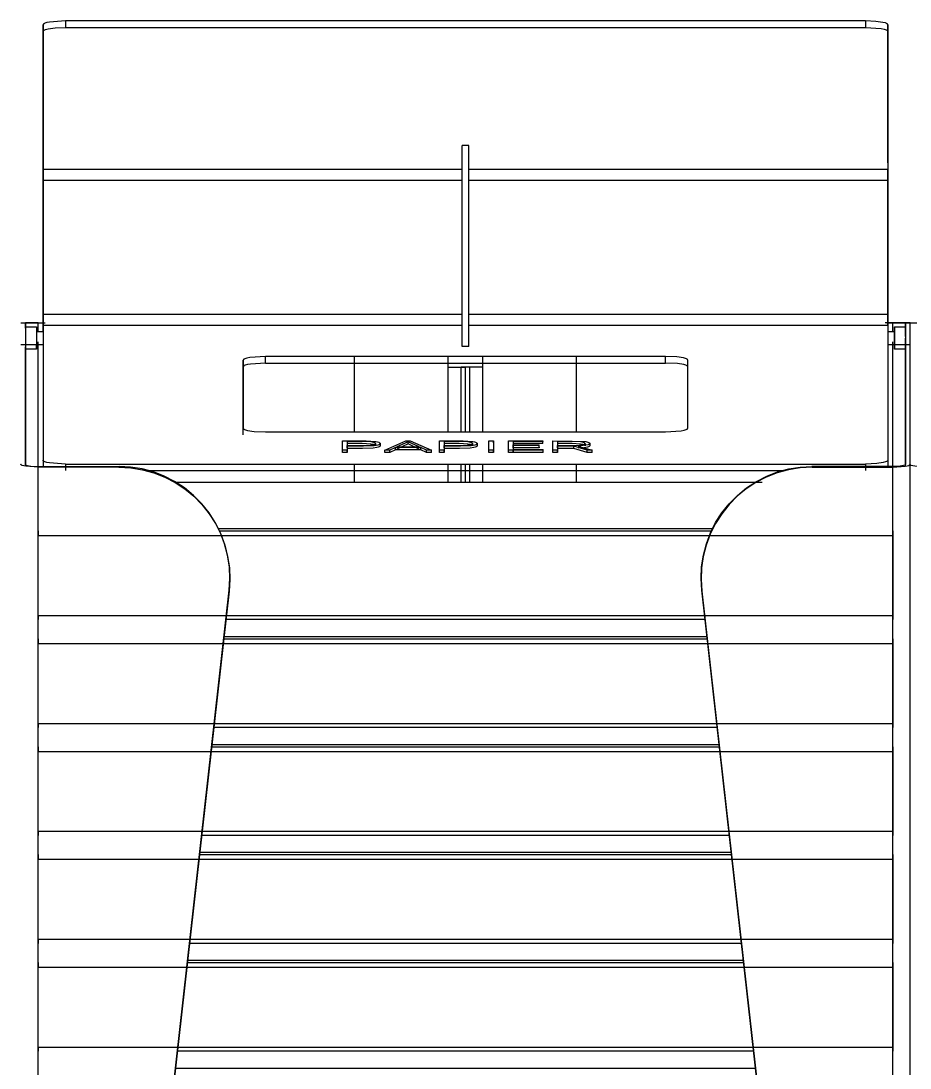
# Model space of a CAD drawing. Header units: millimetres. Extents: x 10366 to 23682, y 24552 to 29690.
# Drawn here: x 21675.1 to 22075.1, y 27730.6 to 28201.5 of the extents above; entities that cross this region are included whole.
import ezdxf

# ---------------------------------------------------------------- set-up
doc = ezdxf.new("R2010")
doc.units = ezdxf.units.MM
doc.header["$LTSCALE"] = 3
doc.layers.add('DomyÅ›lny', color=7, linetype='Continuous')

msp = doc.modelspace()

# ---------------------------------------------------------------- linework, layer by layer
at = {"layer": 'DomyÅ›lny'}
for p, q in [((21685.1, 28137.79), (21685.1, 28199.84)), ((21685.1, 28199.84), (21685.1, 28196.88)), ((22055.1, 28201.53), (21695.1, 28201.53)), ((21695.1, 28201.53), (21695.1, 28198.57)), ((21695.1, 28198.57), (22055.1, 28198.57)), ((22055.1, 28201.53), (22055.1, 28198.57)), ((22065.1, 28137.79), (22065.1, 28199.84)), ((22065.1, 28199.84), (22065.1, 28196.88)), ((21685.1, 28196.88), (21685.1, 28134.83)), ((22065.1, 28196.88), (22065.1, 28134.83)), ((21876.6, 28145.5), (21873.6, 28145.5)), ((21873.6, 28055.09), (21873.6, 28145.5)), ((21873.6, 28136.03), (21873.6, 28145.5)), ((21876.6, 28055.09), (21876.6, 28145.5)), ((21876.6, 28136.03), (21876.6, 28145.5)), ((21685.1, 28134.83), (21873.6, 28134.83)), ((21876.6, 28134.83), (22065.1, 28134.83)), ((21685.1, 28069.71), (21685.1, 28129.88)), ((21685.1, 28129.88), (21685.1, 28069.71)), ((21685.1, 28129.88), (21873.6, 28129.88)), ((21876.6, 28129.88), (22065.1, 28129.88)), ((22065.1, 28069.71), (22065.1, 28129.88)), ((22065.1, 28129.88), (22065.1, 28069.71)), ((21675.1, 28065.82), (21677.1, 28065.82)), ((21677.1, 28065.82), (21677.1, 28002.17)), ((21677.1, 28063.33), (21677.1, 28065.82)), ((21682.86, 28061.82), (21682.86, 28065.82)), ((21682.86, 28065.82), (21685.94, 28065.82)), ((21685.1, 28069.71), (21873.6, 28069.71)), ((21876.6, 28069.71), (22065.1, 28069.71)), ((22067.34, 28065.82), (22063.82, 28065.82)), ((22064.58, 28065.82), (22067.34, 28065.82)), ((22067.34, 28061.91), (22067.34, 28065.82)), ((22073.1, 28065.82), (22075.09, 28065.82)), ((22073.1, 28065.82), (22073.1, 28002.17)), ((22073.1, 28063.33), (22073.1, 28065.82)), ((22075.09, 28002.17), (22075.09, 28065.82)), ((22075.09, 28065.82), (22077.1, 28065.82)), ((22075.09, 28002.17), (22075.09, 28065.82)), ((21677.1, 28063.91), (21682.1, 28063.91)), ((21682.1, 28061.91), (21685.1, 28061.91)), ((21685.1, 28064.76), (21685.1, 28003.95)), ((21685.1, 28064.76), (21873.6, 28064.76)), ((21876.6, 28064.76), (22065.1, 28064.76)), ((22065.1, 28064.76), (22065.1, 28003.95)), ((22065.1, 28061.91), (22068.1, 28061.91)), ((22068.1, 28063.91), (22073.1, 28063.91)), ((21682.86, 28000.85), (21682.86, 28057.28)), ((22067.34, 28000.85), (22067.34, 28057.28)), ((21685.1, 28055.91), (21675.1, 28055.91)), ((21682.1, 28055.91), (21677.1, 28055.91)), ((21677.1, 28001.29), (21677.1, 28055)), ((21682.1, 28053.91), (21677.1, 28053.91)), ((21876.6, 28055.09), (21873.6, 28055.09)), ((22075.1, 28055.91), (22065.1, 28055.91)), ((22073.1, 28055.91), (22068.1, 28055.91)), ((22073.1, 28053.91), (22068.1, 28053.91)), ((22073.1, 28001.29), (22073.1, 28055)), ((21775.1, 28048.96), (21775.1, 28018.4)), ((21775.1, 28046), (21775.1, 28048.96)), ((21965.1, 28050.66), (21785.1, 28050.66)), ((21785.1, 28047.7), (21785.1, 28050.66)), ((21785.1, 28047.7), (21965.1, 28047.7)), ((21825.1, 28016.7), (21825.1, 28050.66)), ((21867.34, 28045.82), (21867.34, 28050.66)), ((21867.34, 28045.82), (21867.34, 28050.66)), ((21882.86, 28045.82), (21882.86, 28050.66)), ((21882.86, 28045.82), (21882.86, 28050.66)), ((21925.1, 28016.7), (21925.1, 28050.66)), ((21965.1, 28047.7), (21965.1, 28050.66)), ((21975.1, 28018.4), (21975.1, 28048.96)), ((21975.1, 28046), (21975.1, 28048.96)), ((21775.1, 28015.44), (21775.1, 28046)), ((21867.34, 28016.7), (21867.34, 28045.82)), ((21873.1, 28016.7), (21873.1, 28045.82)), ((21875.1, 28045.82), (21873.1, 28045.82)), ((21875.1, 28016.7), (21875.1, 28045.82)), ((21877.1, 28045.82), (21875.1, 28045.82)), ((21875.1, 28016.7), (21875.1, 28045.82)), ((21877.1, 28016.7), (21877.1, 28045.82)), ((21882.86, 28016.7), (21882.86, 28045.82)), ((21785.1, 28016.7), (21965.1, 28016.7)), ((21819.79, 28008.51), (21819.79, 28012.74)), ((21819.79, 28011.75), (21819.79, 28012.74)), ((21819.79, 28007.52), (21819.79, 28011.75)), ((21821.9, 28012.43), (21821.9, 28010.53)), ((21821.9, 28009.55), (21821.9, 28010.53)), ((21821.9, 28010.23), (21821.9, 28008.51)), ((21821.9, 28009.25), (21821.9, 28007.52)), ((21834.61, 28011.47), (21834.61, 28010.48)), ((21836.72, 28011.47), (21836.72, 28010.49)), ((21838.8, 28008.51), (21848.26, 28012.74)), ((21843.59, 28009.69), (21841.01, 28008.51)), ((21854.94, 28009.69), (21843.59, 28009.69)), ((21843.59, 28008.71), (21843.59, 28009.69)), ((21849.25, 28012.3), (21844.24, 28010)), ((21849.25, 28011.32), (21844.24, 28009.01)), ((21844.24, 28010), (21854.27, 28010)), ((21848.26, 28012.74), (21850.27, 28012.74)), ((21854.27, 28010), (21849.25, 28012.3)), ((21849.25, 28011.32), (21849.25, 28012.3)), ((21854.27, 28009.01), (21849.25, 28011.32)), ((21850.27, 28012.74), (21859.73, 28008.51)), ((21854.94, 28008.71), (21854.94, 28009.69)), ((21857.53, 28008.51), (21854.94, 28009.69)), ((21863.4, 28008.51), (21863.4, 28012.74)), ((21863.4, 28011.75), (21863.4, 28012.74)), ((21863.4, 28007.52), (21863.4, 28011.75)), ((21865.52, 28012.43), (21865.52, 28010.53)), ((21865.52, 28009.55), (21865.52, 28010.53)), ((21865.52, 28010.23), (21865.52, 28008.51)), ((21865.52, 28009.25), (21865.52, 28007.52)), ((21878.22, 28011.47), (21878.22, 28010.48)), ((21880.33, 28011.47), (21880.33, 28010.49)), ((21885.52, 28011.75), (21885.52, 28012.74)), ((21885.52, 28012.74), (21887.63, 28012.74)), ((21885.52, 28008.51), (21885.52, 28012.74)), ((21885.52, 28007.52), (21885.52, 28011.75)), ((21887.63, 28011.75), (21887.63, 28012.74)), ((21887.63, 28012.74), (21887.63, 28008.51)), ((21887.63, 28011.75), (21887.63, 28007.52)), ((21894.41, 28008.51), (21894.41, 28012.74)), ((21894.41, 28012.74), (21909.88, 28012.74)), ((21894.41, 28011.75), (21894.41, 28012.74)), ((21894.41, 28007.52), (21894.41, 28011.75)), ((21909.88, 28012.43), (21896.52, 28012.43)), ((21896.52, 28012.43), (21896.52, 28010.84)), ((21909.88, 28011.45), (21896.52, 28011.45)), ((21896.52, 28010.84), (21908.22, 28010.84)), ((21896.52, 28009.85), (21896.52, 28010.84)), ((21896.52, 28009.55), (21896.52, 28010.54)), ((21896.52, 28010.54), (21896.52, 28008.81)), ((21908.22, 28010.54), (21896.52, 28010.54)), ((21896.52, 28009.55), (21896.52, 28007.82)), ((21908.22, 28009.55), (21896.52, 28009.55)), ((21908.22, 28009.85), (21908.22, 28010.84)), ((21908.22, 28009.55), (21908.22, 28010.54)), ((21908.22, 28009.85), (21908.22, 28009.55)), ((21909.88, 28012.74), (21909.88, 28012.43)), ((21909.88, 28011.75), (21909.88, 28012.74)), ((21909.88, 28011.45), (21909.88, 28012.43)), ((21914.36, 28008.51), (21914.36, 28012.74)), ((21914.36, 28011.75), (21914.36, 28012.74)), ((21914.36, 28007.52), (21914.36, 28011.75)), ((21916.49, 28012.43), (21916.49, 28010.57)), ((21916.49, 28009.59), (21916.49, 28010.57)), ((21916.49, 28010.27), (21916.49, 28008.51)), ((21923.76, 28010.27), (21916.49, 28010.27)), ((21916.49, 28009.28), (21916.49, 28007.52)), ((21923.76, 28009.28), (21916.49, 28009.28)), ((21929.8, 28008.51), (21923.76, 28010.27)), ((21923.76, 28009.28), (21923.76, 28010.27)), ((21929.8, 28007.52), (21923.76, 28009.28)), ((21925.8, 28010.34), (21932.05, 28008.54)), ((21928.86, 28011.49), (21928.86, 28010.51)), ((21930.99, 28011.49), (21930.99, 28010.51)), ((21819.79, 28007.52), (21819.79, 28008.51)), ((21821.9, 28008.51), (21819.79, 28008.51)), ((21821.9, 28007.52), (21819.79, 28007.52)), ((21821.9, 28007.52), (21821.9, 28008.51)), ((21841.01, 28008.51), (21838.8, 28008.51)), ((21838.8, 28007.52), (21838.8, 28008.51)), ((21841.01, 28007.52), (21838.8, 28007.52)), ((21843.59, 28008.71), (21841.01, 28007.52)), ((21841.01, 28007.52), (21841.01, 28008.51)), ((21854.94, 28008.71), (21843.59, 28008.71)), ((21857.53, 28007.52), (21854.94, 28008.71)), ((21857.53, 28007.52), (21857.53, 28008.51)), ((21859.73, 28008.51), (21857.53, 28008.51)), ((21859.73, 28007.52), (21857.53, 28007.52)), ((21859.73, 28007.52), (21859.73, 28008.51)), ((21865.52, 28008.51), (21863.4, 28008.51)), ((21863.4, 28007.52), (21863.4, 28008.51)), ((21865.52, 28007.52), (21863.4, 28007.52)), ((21865.52, 28007.52), (21865.52, 28008.51)), ((21887.63, 28008.51), (21885.52, 28008.51)), ((21885.52, 28007.52), (21885.52, 28008.51)), ((21887.63, 28007.52), (21885.52, 28007.52)), ((21887.63, 28007.52), (21887.63, 28008.51)), ((21909.97, 28008.51), (21894.41, 28008.51)), ((21894.41, 28007.52), (21894.41, 28008.51)), ((21909.97, 28007.52), (21894.41, 28007.52)), ((21896.52, 28007.82), (21896.52, 28008.81)), ((21896.52, 28008.81), (21909.97, 28008.81)), ((21909.97, 28007.82), (21909.97, 28008.81)), ((21909.97, 28007.52), (21909.97, 28008.51)), ((21916.49, 28008.51), (21914.36, 28008.51)), ((21914.36, 28007.52), (21914.36, 28008.51)), ((21916.49, 28007.52), (21914.36, 28007.52)), ((21916.49, 28007.52), (21916.49, 28008.51)), ((21932.05, 28008.51), (21929.8, 28008.51)), ((21929.8, 28007.52), (21929.8, 28008.51)), ((21932.05, 28007.52), (21929.8, 28007.52)), ((21932.05, 28007.56), (21932.05, 28008.54)), ((21932.05, 28007.52), (21932.05, 28008.51)), ((21682.86, 28001.19), (21719.22, 28001.19)), ((21719.18, 28000.85), (21682.86, 28000.85)), ((21682.86, 27292.06), (21682.86, 28000.85)), ((21685.1, 28003.95), (21685.1, 28001)), ((21695.1, 28002.26), (21695.1, 27999.3)), ((21695.1, 28002.26), (22055.1, 28002.26)), ((21825.1, 27994.06), (21825.1, 28002.26)), ((21867.34, 27994.06), (21867.34, 28002.26)), ((21873.1, 27994.06), (21873.1, 28002.26)), ((21875.1, 27994.06), (21875.1, 28002.26)), ((21875.1, 27994.06), (21875.1, 28002.26)), ((21877.1, 27994.06), (21877.1, 28002.26)), ((21882.86, 27994.06), (21882.86, 28002.26)), ((21925.1, 27994.06), (21925.1, 28002.26)), ((22067.34, 28001.19), (22030.97, 28001.19)), ((22031.01, 28000.85), (22067.34, 28000.85)), ((22055.1, 28002.26), (22055.1, 27999.3)), ((22065.1, 28003.95), (22065.1, 28001)), ((22067.34, 27292.06), (22067.34, 28000.85)), ((22075.09, 27292.06), (22075.09, 28002.17)), ((22075.09, 27292.06), (22075.09, 28002.17)), ((21731.5, 27999.3), (22018.69, 27999.3)), ((21744.29, 27994.06), (22008.54, 27994.06)), ((21744.29, 27994.06), (22008.54, 27994.06)), ((21763.79, 27973.24), (21986.4, 27973.24)), ((21763.79, 27973.23), (21986.4, 27973.23)), ((21764.3, 27972.2), (21985.89, 27972.2)), ((21682.85, 27934.15), (21682.85, 27970.07)), ((21682.85, 27970.07), (22067.34, 27970.07)), ((22067.34, 27970.07), (22067.34, 27934.15)), ((21696.1, 27300.94), (21768.81, 27945.47)), ((21768.77, 27945.13), (21696.1, 27300.94)), ((21768.77, 27945.13), (21768.81, 27945.47)), ((22054.09, 27300.94), (21981.38, 27945.47)), ((21981.42, 27945.13), (21981.38, 27945.47)), ((21981.42, 27945.13), (22054.09, 27300.94)), ((21682.85, 27934.15), (22067.34, 27934.15)), ((21982.87, 27932.28), (21767.32, 27932.28)), ((21766.47, 27924.72), (21983.72, 27924.72)), ((21766.47, 27924.71), (21983.72, 27924.71)), ((21682.85, 27885.63), (21682.85, 27921.55)), ((21682.85, 27921.55), (22067.34, 27921.55)), ((21766.35, 27923.68), (21983.84, 27923.68)), ((22067.34, 27921.55), (22067.34, 27885.63)), ((21682.85, 27885.63), (22067.34, 27885.63)), ((21988.34, 27883.76), (21761.85, 27883.76)), ((21682.85, 27837.11), (21682.85, 27873.03)), ((21682.85, 27873.03), (22067.34, 27873.03)), ((21760.88, 27875.16), (21989.31, 27875.16)), ((21760.99, 27876.2), (21989.2, 27876.2)), ((21760.99, 27876.19), (21989.2, 27876.19)), ((22067.34, 27873.03), (22067.34, 27837.11)), ((21682.85, 27837.11), (22067.34, 27837.11)), ((21993.82, 27835.24), (21756.37, 27835.24)), ((21755.4, 27826.64), (21994.79, 27826.64)), ((21755.52, 27827.68), (21994.67, 27827.68)), ((21755.52, 27827.67), (21994.67, 27827.67)), ((21682.85, 27788.59), (21682.85, 27824.51)), ((21682.85, 27824.51), (22067.34, 27824.51)), ((22067.34, 27824.51), (22067.34, 27788.59)), ((21682.85, 27788.59), (22067.34, 27788.59)), ((21999.29, 27786.72), (21750.9, 27786.72)), ((21749.93, 27778.12), (22000.26, 27778.12)), ((21750.05, 27779.16), (22000.14, 27779.16)), ((21750.05, 27779.15), (22000.14, 27779.15)), ((21682.85, 27775.99), (22067.34, 27775.99)), ((21682.85, 27740.07), (21682.85, 27775.99)), ((22067.34, 27775.99), (22067.34, 27740.07)), ((21682.85, 27740.07), (22067.34, 27740.07)), ((22004.76, 27738.2), (21745.43, 27738.2)), ((21744.57, 27730.64), (22005.62, 27730.64))]:
    msp.add_line(p, q, dxfattribs=at)
for points in [[(21695.1, 28201.53, 0), (21688.02, 28201.03, 0), (21686.73, 28200.76, 0), (21685.8, 28200.46, 0), (21685.48, 28200.3, 0), (21685.36, 28200.22, 0), (21685.26, 28200.14, 0), (21685.19, 28200.07, 0), (21685.16, 28200.03, 0), (21685.14, 28199.99, 0), (21685.12, 28199.95, 0), (21685.1, 28199.91, 0), (21685.1, 28199.87, 0), (21685.1, 28199.84, 0)], [(21685.1, 28196.88, 0), (21685.1, 28196.92, 0), (21685.1, 28196.95, 0), (21685.12, 28196.99, 0), (21685.14, 28197.03, 0), (21685.16, 28197.07, 0), (21685.19, 28197.11, 0), (21685.26, 28197.19, 0), (21685.36, 28197.27, 0), (21685.48, 28197.35, 0), (21685.8, 28197.5, 0), (21686.21, 28197.66, 0), (21687.33, 28197.95, 0), (21690.5, 28198.38, 0), (21695.1, 28198.57, 0)], [(22065.1, 28199.84, 0), (22065.09, 28199.87, 0), (22065.09, 28199.91, 0), (22065.07, 28199.95, 0), (22065.05, 28199.99, 0), (22065.03, 28200.03, 0), (22065, 28200.07, 0), (22064.93, 28200.14, 0), (22064.83, 28200.22, 0), (22064.71, 28200.3, 0), (22064.39, 28200.46, 0), (22063.98, 28200.61, 0), (22062.86, 28200.9, 0), (22059.69, 28201.34, 0), (22055.1, 28201.53, 0)], [(22055.1, 28198.57, 0), (22062.17, 28198.08, 0), (22063.46, 28197.81, 0), (22064.39, 28197.5, 0), (22064.71, 28197.35, 0), (22064.83, 28197.27, 0), (22064.93, 28197.19, 0), (22065, 28197.11, 0), (22065.03, 28197.07, 0), (22065.05, 28197.03, 0), (22065.07, 28196.99, 0), (22065.09, 28196.95, 0), (22065.09, 28196.92, 0), (22065.1, 28196.88, 0)], [(21685.1, 28129.88, 0), (21685.1, 28137.79, 0)], [(22065.1, 28137.79, 0), (22065.1, 28137.45, 0), (22065.1, 28136.08, 0), (22065.1, 28129.88, 0)], [(21685.1, 28134.83, 0), (21685.1, 28134.62, 0), (21685.1, 28133.76, 0), (21685.1, 28129.88, 0)], [(22065.1, 28129.88, 0), (22065.1, 28134.83, 0)], [(21675.1, 28065.82, 0), (21675.1, 28065.82, 0), (21675.1, 28065.82, 0), (21675.1, 28065.82, 0), (21675.1, 28065.82, 0), (21675.1, 28065.82, 0), (21675.1, 28065.82, 0), (21675.1, 28065.82, 0), (21675.1, 28065.82, 0), (21675.1, 28065.82, 0), (21675.1, 28065.82, 0), (21675.11, 28065.82, 0), (21675.16, 28065.82, 0), (21675.67, 28065.82, 0), (21678.06, 28065.82, 0), (21682.86, 28065.82, 0)], [(21682.86, 28065.82, 0), (21677.1, 28065.82, 0)], [(21685.1, 28061.81, 0), (21685.1, 28062.14, 0), (21685.1, 28063.52, 0), (21685.1, 28069.71, 0)], [(21685.1, 28069.71, 0), (21685.1, 28064.76, 0)], [(22065.1, 28069.71, 0), (22065.1, 28061.81, 0)], [(22065.1, 28064.76, 0), (22065.1, 28064.97, 0), (22065.1, 28065.83, 0), (22065.1, 28069.71, 0)], [(22075.09, 28065.82, 0), (22075.09, 28065.82, 0), (22075.09, 28065.82, 0), (22075.09, 28065.82, 0), (22075.09, 28065.82, 0), (22075.09, 28065.82, 0), (22075.09, 28065.82, 0), (22075.09, 28065.82, 0), (22075.09, 28065.82, 0), (22075.09, 28065.82, 0), (22075.09, 28065.82, 0), (22075.08, 28065.82, 0), (22075.03, 28065.82, 0), (22074.52, 28065.82, 0), (22072.13, 28065.82, 0), (22067.34, 28065.82, 0)], [(22067.34, 28065.82, 0), (22073.1, 28065.82, 0)], [(22075.09, 28065.82, 0), (22075.09, 28065.82, 0), (22075.09, 28065.82, 0), (22075.09, 28065.82, 0), (22075.09, 28065.82, 0), (22075.09, 28065.82, 0), (22075.09, 28065.82, 0), (22075.09, 28065.82, 0), (22075.09, 28065.82, 0), (22075.1, 28065.82, 0), (22075.1, 28065.82, 0), (22075.11, 28065.82, 0), (22075.16, 28065.82, 0), (22075.67, 28065.82, 0), (22078.06, 28065.82, 0), (22082.86, 28065.82, 0)], [(21677.1, 28063.91, 0), (21677.1, 28063.91, 0), (21677.1, 28063.91, 0), (21677.1, 28063.91, 0), (21677.1, 28063.91, 0), (21677.1, 28063.91, 0), (21677.1, 28063.91, 0), (21677.1, 28063.91, 0), (21677.1, 28063.91, 0), (21677.1, 28063.91, 0), (21677.1, 28063.91, 0), (21677.1, 28063.91, 0), (21677.1, 28063.9, 0), (21677.1, 28063.87, 0), (21677.1, 28063.76, 0), (21677.1, 28063.29, 0), (21677.1, 28053.91, 0)], [(21677.1, 28061.91, 0), (21677.1, 28061.91, 0), (21677.1, 28061.91, 0), (21677.1, 28061.91, 0), (21677.1, 28061.91, 0), (21677.1, 28061.91, 0), (21677.1, 28061.91, 0), (21677.1, 28061.91, 0), (21677.1, 28061.91, 0), (21677.1, 28061.91, 0), (21677.1, 28061.91, 0), (21677.1, 28061.91, 0), (21677.1, 28061.9, 0), (21677.1, 28061.89, 0), (21677.1, 28061.82, 0), (21677.1, 28061.54, 0), (21677.1, 28055.91, 0)], [(21682.1, 28063.91, 0), (21682.1, 28063.91, 0), (21682.1, 28063.91, 0), (21682.1, 28063.91, 0), (21682.1, 28063.91, 0), (21682.1, 28063.91, 0), (21682.1, 28063.91, 0), (21682.1, 28063.91, 0), (21682.1, 28063.91, 0), (21682.1, 28063.91, 0), (21682.1, 28063.91, 0), (21682.1, 28063.91, 0), (21682.1, 28063.89, 0), (21682.1, 28063.85, 0), (21682.1, 28063.66, 0), (21682.1, 28062.86, 0), (21682.1, 28056.91, 0), (21682.1, 28053.94, 0), (21682.1, 28053.91, 0), (21682.1, 28053.91, 0), (21682.1, 28053.91, 0), (21682.1, 28053.91, 0), (21682.1, 28053.91, 0), (21682.1, 28053.91, 0), (21682.1, 28053.91, 0), (21682.1, 28053.91, 0), (21682.1, 28053.91, 0), (21682.1, 28053.91, 0), (21682.1, 28053.91, 0), (21682.1, 28053.91, 0), (21682.1, 28053.91, 0), (21682.1, 28053.91, 0), (21682.1, 28053.91, 0), (21682.1, 28053.91, 0), (21682.1, 28053.91, 0), (21682.1, 28053.91, 0), (21682.1, 28053.91, 0), (21682.1, 28053.92, 0), (21682.1, 28053.97, 0), (21682.1, 28054.16, 0), (21682.1, 28055.91, 0)], [(21682.1, 28061.91, 0), (21682.1, 28061.91, 0), (21682.1, 28061.91, 0), (21682.1, 28061.91, 0), (21682.1, 28061.91, 0), (21682.1, 28061.91, 0), (21682.1, 28061.91, 0), (21682.1, 28061.91, 0), (21682.1, 28061.91, 0), (21682.1, 28061.91, 0), (21682.1, 28061.91, 0), (21682.1, 28061.91, 0), (21682.1, 28061.9, 0), (21682.1, 28061.89, 0), (21682.1, 28061.82, 0), (21682.1, 28061.54, 0), (21682.1, 28055.91, 0)], [(22068.1, 28061.91, 0), (22068.1, 28061.91, 0), (22068.1, 28061.91, 0), (22068.1, 28061.91, 0), (22068.1, 28061.91, 0), (22068.1, 28061.91, 0), (22068.1, 28061.91, 0), (22068.1, 28061.91, 0), (22068.1, 28061.91, 0), (22068.1, 28061.91, 0), (22068.1, 28061.91, 0), (22068.1, 28061.91, 0), (22068.1, 28061.9, 0), (22068.1, 28061.89, 0), (22068.1, 28061.82, 0), (22068.1, 28061.54, 0), (22068.1, 28055.91, 0)], [(22073.1, 28059.55, 0), (22073.1, 28062.87, 0), (22073.1, 28063.74, 0), (22073.1, 28063.89, 0), (22073.1, 28063.91, 0), (22073.1, 28063.91, 0), (22073.1, 28063.91, 0), (22073.1, 28063.91, 0), (22073.1, 28063.91, 0), (22073.1, 28063.91, 0), (22073.1, 28063.91, 0), (22073.1, 28063.91, 0), (22073.1, 28063.91, 0), (22073.1, 28063.91, 0), (22073.1, 28063.91, 0), (22073.1, 28063.91, 0), (22073.1, 28063.91, 0), (22073.1, 28063.91, 0), (22073.1, 28063.91, 0), (22073.1, 28063.91, 0), (22073.1, 28063.9, 0), (22073.1, 28063.88, 0), (22073.1, 28063.77, 0), (22073.1, 28063.32, 0), (22073.1, 28054.83, 0), (22073.1, 28053.92, 0), (22073.1, 28053.91, 0), (22073.1, 28053.91, 0), (22073.1, 28053.91, 0), (22073.1, 28053.91, 0), (22073.1, 28053.91, 0), (22073.1, 28053.91, 0), (22073.1, 28053.91, 0), (22073.1, 28053.91, 0), (22073.1, 28053.91, 0), (22073.1, 28053.91, 0), (22073.1, 28053.91, 0), (22073.1, 28053.91, 0), (22073.1, 28053.91, 0), (22073.1, 28053.91, 0), (22073.1, 28053.91, 0), (22073.1, 28053.91, 0), (22073.1, 28053.91, 0), (22073.1, 28053.92, 0), (22073.1, 28053.94, 0), (22073.1, 28054.05, 0), (22073.1, 28054.5, 0), (22073.1, 28058.91, 0)], [(21785.1, 28050.66, 0), (21778.02, 28050.16, 0), (21776.78, 28049.9, 0), (21775.86, 28049.61, 0), (21775.53, 28049.45, 0), (21775.4, 28049.37, 0), (21775.29, 28049.29, 0), (21775.2, 28049.21, 0), (21775.17, 28049.17, 0), (21775.14, 28049.12, 0), (21775.12, 28049.08, 0), (21775.11, 28049.04, 0), (21775.1, 28049, 0), (21775.1, 28048.96, 0)], [(21785.1, 28047.7, 0), (21778.3, 28047.25, 0), (21776.96, 28046.99, 0), (21775.94, 28046.68, 0), (21775.58, 28046.52, 0), (21775.43, 28046.44, 0), (21775.31, 28046.35, 0), (21775.22, 28046.27, 0), (21775.18, 28046.22, 0), (21775.15, 28046.18, 0), (21775.13, 28046.13, 0), (21775.11, 28046.09, 0), (21775.1, 28046.05, 0), (21775.1, 28046, 0)], [(21975.1, 28048.96, 0), (21975.09, 28049, 0), (21975.08, 28049.04, 0), (21975.07, 28049.08, 0), (21975.05, 28049.12, 0), (21975.02, 28049.17, 0), (21974.99, 28049.21, 0), (21974.9, 28049.29, 0), (21974.8, 28049.37, 0), (21974.51, 28049.53, 0), (21974.13, 28049.68, 0), (21973.12, 28049.97, 0), (21970.23, 28050.41, 0), (21965.1, 28050.66, 0)], [(21975.1, 28046, 0), (21975.09, 28046.04, 0), (21975.08, 28046.08, 0), (21975.07, 28046.12, 0), (21975.05, 28046.16, 0), (21975.03, 28046.2, 0), (21975, 28046.24, 0), (21974.92, 28046.31, 0), (21974.82, 28046.39, 0), (21974.57, 28046.55, 0), (21974.22, 28046.69, 0), (21973.28, 28046.98, 0), (21970.53, 28047.43, 0), (21965.1, 28047.7, 0)], [(21867.34, 28045.82, 0), (21875.1, 28045.82, 0)], [(21867.34, 28045.82, 0), (21873.1, 28045.82, 0)], [(21882.86, 28045.82, 0), (21875.1, 28045.82, 0)], [(21882.86, 28045.82, 0), (21877.1, 28045.82, 0)], [(21775.1, 28018.4, 0), (21775.1, 28018.36, 0), (21775.11, 28018.32, 0), (21775.12, 28018.27, 0), (21775.14, 28018.23, 0), (21775.17, 28018.19, 0), (21775.2, 28018.15, 0), (21775.29, 28018.07, 0), (21775.4, 28017.99, 0), (21775.68, 28017.83, 0), (21776.06, 28017.67, 0), (21777.07, 28017.39, 0), (21779.96, 28016.94, 0), (21785.1, 28016.7, 0)], [(21965.1, 28016.7, 0), (21972.17, 28017.2, 0), (21973.41, 28017.46, 0), (21974.33, 28017.75, 0), (21974.66, 28017.91, 0), (21974.79, 28017.99, 0), (21974.9, 28018.07, 0), (21974.99, 28018.15, 0), (21975.02, 28018.19, 0), (21975.05, 28018.23, 0), (21975.07, 28018.27, 0), (21975.08, 28018.32, 0), (21975.09, 28018.36, 0), (21975.1, 28018.4, 0)], [(21819.79, 28012.74, 0), (21830.4, 28012.71, 0), (21834.74, 28012.36, 0), (21835.47, 28012.21, 0), (21836.04, 28012.05, 0), (21836.26, 28011.96, 0), (21836.44, 28011.86, 0), (21836.51, 28011.81, 0), (21836.57, 28011.76, 0), (21836.62, 28011.71, 0), (21836.66, 28011.66, 0), (21836.69, 28011.6, 0), (21836.7, 28011.58, 0), (21836.71, 28011.55, 0), (21836.72, 28011.52, 0), (21836.72, 28011.49, 0), (21836.72, 28011.46, 0), (21836.72, 28011.43, 0), (21836.71, 28011.41, 0), (21836.71, 28011.38, 0), (21836.68, 28011.32, 0), (21836.65, 28011.27, 0), (21836.61, 28011.22, 0), (21836.55, 28011.17, 0), (21836.49, 28011.12, 0), (21836.33, 28011.02, 0), (21836.13, 28010.93, 0), (21835.61, 28010.76, 0), (21834.08, 28010.49, 0), (21829.23, 28010.24, 0), (21821.9, 28010.23, 0)], [(21821.9, 28010.53, 0), (21830.36, 28010.57, 0), (21832.2, 28010.68, 0), (21833.54, 28010.88, 0), (21834.01, 28011, 0), (21834.2, 28011.07, 0), (21834.35, 28011.15, 0), (21834.46, 28011.22, 0), (21834.51, 28011.26, 0), (21834.55, 28011.3, 0), (21834.57, 28011.35, 0), (21834.59, 28011.39, 0), (21834.6, 28011.41, 0), (21834.61, 28011.43, 0), (21834.61, 28011.45, 0), (21834.61, 28011.48, 0), (21834.61, 28011.5, 0), (21834.6, 28011.52, 0), (21834.6, 28011.54, 0), (21834.59, 28011.57, 0), (21834.57, 28011.61, 0), (21834.53, 28011.65, 0), (21834.49, 28011.69, 0), (21834.45, 28011.73, 0), (21834.32, 28011.81, 0), (21834.17, 28011.88, 0), (21833.75, 28012.02, 0), (21832.51, 28012.24, 0), (21828.63, 28012.43, 0), (21821.9, 28012.43, 0)], [(21834.61, 28010.48, 0), (21834.61, 28010.51, 0), (21834.6, 28010.53, 0), (21834.6, 28010.55, 0), (21834.59, 28010.57, 0), (21834.57, 28010.62, 0), (21834.54, 28010.66, 0), (21834.5, 28010.7, 0), (21834.45, 28010.74, 0), (21834.33, 28010.82, 0), (21834.18, 28010.89, 0), (21833.77, 28011.03, 0), (21832.54, 28011.25, 0), (21828.65, 28011.45, 0), (21821.9, 28011.45, 0)], [(21836.72, 28010.49, 0), (21836.72, 28010.44, 0), (21836.7, 28010.38, 0), (21836.68, 28010.33, 0), (21836.65, 28010.28, 0), (21836.61, 28010.23, 0), (21836.55, 28010.18, 0), (21836.43, 28010.09, 0), (21836.26, 28010, 0), (21835.82, 28009.83, 0), (21835.23, 28009.69, 0), (21833.62, 28009.45, 0), (21828.8, 28009.25, 0), (21821.9, 28009.25, 0)], [(21863.4, 28012.74, 0), (21874.01, 28012.71, 0), (21878.35, 28012.36, 0), (21879.09, 28012.21, 0), (21879.65, 28012.05, 0), (21879.87, 28011.96, 0), (21880.05, 28011.86, 0), (21880.12, 28011.81, 0), (21880.18, 28011.76, 0), (21880.24, 28011.71, 0), (21880.28, 28011.66, 0), (21880.31, 28011.6, 0), (21880.32, 28011.58, 0), (21880.32, 28011.55, 0), (21880.33, 28011.52, 0), (21880.33, 28011.49, 0), (21880.33, 28011.46, 0), (21880.33, 28011.43, 0), (21880.33, 28011.41, 0), (21880.32, 28011.38, 0), (21880.3, 28011.32, 0), (21880.26, 28011.27, 0), (21880.22, 28011.22, 0), (21880.17, 28011.17, 0), (21880.1, 28011.12, 0), (21879.94, 28011.02, 0), (21879.75, 28010.93, 0), (21879.23, 28010.76, 0), (21877.7, 28010.49, 0), (21872.84, 28010.24, 0), (21865.52, 28010.23, 0)], [(21865.52, 28010.53, 0), (21873.98, 28010.57, 0), (21875.82, 28010.68, 0), (21877.16, 28010.88, 0), (21877.63, 28011, 0), (21877.81, 28011.07, 0), (21877.96, 28011.15, 0), (21878.08, 28011.22, 0), (21878.12, 28011.26, 0), (21878.16, 28011.3, 0), (21878.19, 28011.35, 0), (21878.21, 28011.39, 0), (21878.21, 28011.41, 0), (21878.22, 28011.43, 0), (21878.22, 28011.45, 0), (21878.22, 28011.48, 0), (21878.22, 28011.5, 0), (21878.22, 28011.52, 0), (21878.21, 28011.54, 0), (21878.2, 28011.57, 0), (21878.18, 28011.61, 0), (21878.15, 28011.65, 0), (21878.11, 28011.69, 0), (21878.06, 28011.73, 0), (21877.94, 28011.81, 0), (21877.78, 28011.88, 0), (21877.36, 28012.02, 0), (21876.13, 28012.24, 0), (21872.24, 28012.43, 0), (21865.52, 28012.43, 0)], [(21878.22, 28010.48, 0), (21878.22, 28010.51, 0), (21878.22, 28010.53, 0), (21878.21, 28010.55, 0), (21878.2, 28010.57, 0), (21878.18, 28010.62, 0), (21878.15, 28010.66, 0), (21878.11, 28010.7, 0), (21878.07, 28010.74, 0), (21877.95, 28010.82, 0), (21877.79, 28010.89, 0), (21877.38, 28011.03, 0), (21876.15, 28011.25, 0), (21872.26, 28011.45, 0), (21865.52, 28011.45, 0)], [(21880.33, 28010.49, 0), (21880.33, 28010.44, 0), (21880.31, 28010.38, 0), (21880.29, 28010.33, 0), (21880.26, 28010.28, 0), (21880.22, 28010.23, 0), (21880.17, 28010.18, 0), (21880.04, 28010.09, 0), (21879.87, 28010, 0), (21879.43, 28009.83, 0), (21878.84, 28009.69, 0), (21877.23, 28009.45, 0), (21872.41, 28009.25, 0), (21865.52, 28009.25, 0)], [(21914.36, 28012.74, 0), (21929.18, 28012.34, 0), (21930.15, 28012.11, 0), (21930.5, 28011.98, 0), (21930.64, 28011.91, 0), (21930.76, 28011.84, 0), (21930.85, 28011.77, 0), (21930.89, 28011.73, 0), (21930.92, 28011.69, 0), (21930.94, 28011.65, 0), (21930.96, 28011.61, 0), (21930.98, 28011.57, 0), (21930.98, 28011.53, 0), (21930.99, 28011.49, 0), (21930.98, 28011.46, 0), (21930.98, 28011.44, 0), (21930.97, 28011.4, 0), (21930.95, 28011.36, 0), (21930.92, 28011.32, 0), (21930.89, 28011.28, 0), (21930.85, 28011.25, 0), (21930.74, 28011.17, 0), (21930.61, 28011.1, 0), (21930.25, 28010.95, 0), (21929.19, 28010.7, 0), (21925.8, 28010.34, 0)], [(21916.49, 28010.57, 0), (21924.59, 28010.6, 0), (21927.74, 28010.92, 0), (21928.24, 28011.05, 0), (21928.43, 28011.11, 0), (21928.59, 28011.19, 0), (21928.71, 28011.26, 0), (21928.76, 28011.3, 0), (21928.79, 28011.34, 0), (21928.82, 28011.38, 0), (21928.83, 28011.4, 0), (21928.84, 28011.42, 0), (21928.85, 28011.44, 0), (21928.85, 28011.46, 0), (21928.86, 28011.48, 0), (21928.86, 28011.5, 0), (21928.85, 28011.53, 0), (21928.85, 28011.55, 0), (21928.84, 28011.57, 0), (21928.84, 28011.59, 0), (21928.81, 28011.63, 0), (21928.78, 28011.67, 0), (21928.74, 28011.71, 0), (21928.69, 28011.75, 0), (21928.58, 28011.82, 0), (21928.42, 28011.9, 0), (21928.02, 28012.02, 0), (21926.82, 28012.23, 0), (21923.1, 28012.43, 0), (21916.49, 28012.43, 0)], [(21928.86, 28010.51, 0), (21928.86, 28010.53, 0), (21928.85, 28010.55, 0), (21928.85, 28010.57, 0), (21928.84, 28010.59, 0), (21928.82, 28010.64, 0), (21928.79, 28010.68, 0), (21928.75, 28010.72, 0), (21928.71, 28010.76, 0), (21928.59, 28010.83, 0), (21928.44, 28010.9, 0), (21928.04, 28011.03, 0), (21926.85, 28011.24, 0), (21923.13, 28011.45, 0), (21916.49, 28011.45, 0)], [(21930.99, 28010.51, 0), (21930.98, 28010.48, 0), (21930.98, 28010.46, 0), (21930.97, 28010.43, 0), (21930.96, 28010.41, 0), (21930.95, 28010.38, 0), (21930.92, 28010.33, 0), (21930.87, 28010.29, 0), (21930.82, 28010.24, 0), (21930.68, 28010.15, 0), (21930.49, 28010.06, 0), (21929.98, 28009.89, 0), (21928.5, 28009.6, 0), (21925.8, 28009.36, 0)], [(21682.86, 28000.85, 0), (21677.29, 28001.25, 0), (21676.35, 28001.45, 0), (21675.66, 28001.68, 0), (21675.41, 28001.8, 0), (21675.32, 28001.86, 0), (21675.24, 28001.92, 0), (21675.18, 28001.98, 0), (21675.15, 28002.01, 0), (21675.13, 28002.04, 0), (21675.12, 28002.07, 0), (21675.1, 28002.11, 0), (21675.1, 28002.14, 0), (21675.1, 28002.17, 0)], [(21677.1, 28002.17, 0), (21677.1, 28002.15, 0), (21677.1, 28002.12, 0), (21677.11, 28002.1, 0), (21677.13, 28002.07, 0), (21677.14, 28002.05, 0), (21677.19, 28002, 0), (21677.25, 28001.95, 0), (21677.32, 28001.9, 0), (21677.51, 28001.81, 0), (21678.04, 28001.63, 0), (21679.61, 28001.36, 0), (21682.86, 28001.19, 0)], [(21695.1, 28002.26, 0), (21687.94, 28002.77, 0), (21686.72, 28003.03, 0), (21685.83, 28003.32, 0), (21685.51, 28003.47, 0), (21685.39, 28003.55, 0), (21685.28, 28003.63, 0), (21685.2, 28003.71, 0), (21685.17, 28003.75, 0), (21685.14, 28003.79, 0), (21685.12, 28003.83, 0), (21685.11, 28003.87, 0), (21685.1, 28003.91, 0), (21685.1, 28003.95, 0)], [(21719.18, 28000.85, 0), (21724.52, 28000.56, 0), (21729.76, 27999.71, 0), (21734.88, 27998.31, 0), (21739.78, 27996.39, 0), (21744.44, 27993.97, 0), (21748.79, 27991.1, 0), (21752.82, 27987.78, 0), (21756.46, 27984.08, 0), (21759.76, 27979.94, 0), (21762.61, 27975.46, 0), (21764.96, 27970.73, 0), (21766.79, 27965.79, 0), (21768.1, 27960.72, 0), (21768.86, 27955.56, 0), (21769.09, 27950.36, 0), (21768.77, 27945.13, 0)], [(21768.81, 27945.47, 0), (21769.12, 27950.8, 0), (21768.88, 27956.09, 0), (21768.08, 27961.33, 0), (21766.75, 27966.41, 0), (21764.89, 27971.32, 0), (21762.55, 27975.97, 0), (21759.74, 27980.36, 0), (21756.5, 27984.42, 0), (21752.79, 27988.18, 0), (21748.67, 27991.55, 0), (21744.25, 27994.45, 0), (21739.55, 27996.85, 0), (21734.66, 27998.74, 0), (21729.61, 28000.09, 0), (21724.46, 28000.91, 0), (21719.22, 28001.19, 0)], [(21981.38, 27945.47, 0), (21981.07, 27950.8, 0), (21981.31, 27956.09, 0), (21982.11, 27961.33, 0), (21983.45, 27966.41, 0), (21985.3, 27971.32, 0), (21987.64, 27975.97, 0), (21990.45, 27980.36, 0), (21993.69, 27984.42, 0), (21997.4, 27988.18, 0), (22001.52, 27991.55, 0), (22005.94, 27994.45, 0), (22010.64, 27996.85, 0), (22015.53, 27998.74, 0), (22020.58, 28000.09, 0), (22025.73, 28000.91, 0), (22030.97, 28001.19, 0)], [(22031.01, 28000.85, 0), (22025.67, 28000.56, 0), (22020.43, 27999.71, 0), (22015.31, 27998.31, 0), (22010.41, 27996.39, 0), (22005.75, 27993.97, 0), (22001.4, 27991.1, 0), (21997.37, 27987.78, 0), (21993.73, 27984.08, 0), (21990.43, 27979.94, 0), (21987.58, 27975.46, 0), (21985.23, 27970.73, 0), (21983.4, 27965.79, 0), (21982.09, 27960.72, 0), (21981.33, 27955.56, 0), (21981.1, 27950.36, 0), (21981.42, 27945.13, 0)], [(22065.1, 28003.95, 0), (22065.09, 28003.91, 0), (22065.08, 28003.87, 0), (22065.06, 28003.83, 0), (22065.04, 28003.78, 0), (22065.01, 28003.74, 0), (22064.98, 28003.7, 0), (22064.89, 28003.61, 0), (22064.78, 28003.53, 0), (22064.48, 28003.37, 0), (22064.09, 28003.21, 0), (22063.05, 28002.93, 0), (22060.15, 28002.49, 0), (22055.1, 28002.26, 0)], [(22067.34, 28000.85, 0), (22072.9, 28001.25, 0), (22073.84, 28001.45, 0), (22074.53, 28001.68, 0), (22074.78, 28001.8, 0), (22074.87, 28001.86, 0), (22074.95, 28001.92, 0), (22075.01, 28001.98, 0), (22075.04, 28002.01, 0), (22075.06, 28002.04, 0), (22075.07, 28002.07, 0), (22075.09, 28002.11, 0), (22075.09, 28002.14, 0), (22075.09, 28002.17, 0)], [(22073.1, 28002.17, 0), (22073.09, 28002.15, 0), (22073.09, 28002.12, 0), (22073.08, 28002.1, 0), (22073.06, 28002.07, 0), (22073.05, 28002.05, 0), (22073, 28002, 0), (22072.94, 28001.95, 0), (22072.87, 28001.9, 0), (22072.68, 28001.81, 0), (22072.15, 28001.63, 0), (22070.58, 28001.36, 0), (22067.34, 28001.19, 0)], [(22082.86, 28000.85, 0), (22077.29, 28001.25, 0), (22076.35, 28001.45, 0), (22075.66, 28001.68, 0), (22075.41, 28001.8, 0), (22075.32, 28001.86, 0), (22075.24, 28001.92, 0), (22075.18, 28001.98, 0), (22075.15, 28002.01, 0), (22075.13, 28002.04, 0), (22075.12, 28002.07, 0), (22075.1, 28002.11, 0), (22075.1, 28002.14, 0), (22075.09, 28002.17, 0)], [(21682.85, 27972.2, 0), (21682.85, 27972.17, 0), (21682.85, 27972.07, 0), (21682.85, 27971.64, 0), (21682.85, 27970.07, 0)], [(22067.34, 27972.2, 0), (22067.34, 27972.17, 0), (22067.34, 27972.07, 0), (22067.34, 27971.64, 0), (22067.34, 27970.07, 0)], [(21682.85, 27934.15, 0), (21682.85, 27932.76, 0), (21682.85, 27932.38, 0), (21682.85, 27932.29, 0), (21682.85, 27932.28, 0), (21682.85, 27932.28, 0), (21682.85, 27932.28, 0), (21682.85, 27932.28, 0), (21682.85, 27932.28, 0), (21682.85, 27932.28, 0), (21682.85, 27932.28, 0), (21682.85, 27932.28, 0), (21682.85, 27932.28, 0), (21682.85, 27932.28, 0), (21682.85, 27932.28, 0), (21682.85, 27932.28, 0), (21682.85, 27932.28, 0), (21682.85, 27932.28, 0), (21682.85, 27932.28, 0), (21682.85, 27932.28, 0), (21682.85, 27932.28, 0), (21682.85, 27932.28, 0), (21682.85, 27932.28, 0)], [(22067.34, 27934.15, 0), (22067.34, 27932.76, 0), (22067.34, 27932.38, 0), (22067.34, 27932.29, 0), (22067.34, 27932.28, 0), (22067.34, 27932.28, 0), (22067.34, 27932.28, 0), (22067.34, 27932.28, 0), (22067.34, 27932.28, 0), (22067.34, 27932.28, 0), (22067.34, 27932.28, 0), (22067.34, 27932.28, 0), (22067.34, 27932.28, 0), (22067.34, 27932.28, 0), (22067.34, 27932.28, 0), (22067.34, 27932.28, 0), (22067.34, 27932.28, 0), (22067.34, 27932.28, 0), (22067.34, 27932.28, 0), (22067.34, 27932.28, 0), (22067.34, 27932.28, 0), (22067.34, 27932.28, 0), (22067.34, 27932.28, 0)], [(21682.85, 27923.68, 0), (21682.85, 27923.65, 0), (21682.85, 27923.55, 0), (21682.85, 27923.12, 0), (21682.85, 27921.55, 0)], [(22067.34, 27923.68, 0), (22067.34, 27923.65, 0), (22067.34, 27923.55, 0), (22067.34, 27923.12, 0), (22067.34, 27921.55, 0)], [(21682.85, 27885.63, 0), (21682.85, 27884.24, 0), (21682.85, 27883.86, 0), (21682.85, 27883.77, 0), (21682.85, 27883.76, 0), (21682.85, 27883.76, 0), (21682.85, 27883.76, 0), (21682.85, 27883.76, 0), (21682.85, 27883.76, 0), (21682.85, 27883.76, 0), (21682.85, 27883.76, 0), (21682.85, 27883.76, 0), (21682.85, 27883.76, 0), (21682.85, 27883.76, 0), (21682.85, 27883.76, 0), (21682.85, 27883.76, 0), (21682.85, 27883.76, 0), (21682.85, 27883.76, 0), (21682.85, 27883.76, 0), (21682.85, 27883.76, 0), (21682.85, 27883.76, 0), (21682.85, 27883.76, 0), (21682.85, 27883.76, 0)], [(22067.34, 27885.63, 0), (22067.34, 27884.24, 0), (22067.34, 27883.86, 0), (22067.34, 27883.77, 0), (22067.34, 27883.76, 0), (22067.34, 27883.76, 0), (22067.34, 27883.76, 0), (22067.34, 27883.76, 0), (22067.34, 27883.76, 0), (22067.34, 27883.76, 0), (22067.34, 27883.76, 0), (22067.34, 27883.76, 0), (22067.34, 27883.76, 0), (22067.34, 27883.76, 0), (22067.34, 27883.76, 0), (22067.34, 27883.76, 0), (22067.34, 27883.76, 0), (22067.34, 27883.76, 0), (22067.34, 27883.76, 0), (22067.34, 27883.76, 0), (22067.34, 27883.76, 0), (22067.34, 27883.76, 0), (22067.34, 27883.76, 0)], [(21682.85, 27875.16, 0), (21682.85, 27875.13, 0), (21682.85, 27875.03, 0), (21682.85, 27874.6, 0), (21682.85, 27873.03, 0)], [(22067.34, 27875.16, 0), (22067.34, 27875.13, 0), (22067.34, 27875.03, 0), (22067.34, 27874.6, 0), (22067.34, 27873.03, 0)], [(21682.85, 27837.11, 0), (21682.85, 27835.72, 0), (21682.85, 27835.34, 0), (21682.85, 27835.25, 0), (21682.85, 27835.24, 0), (21682.85, 27835.24, 0), (21682.85, 27835.24, 0), (21682.85, 27835.24, 0), (21682.85, 27835.24, 0), (21682.85, 27835.24, 0), (21682.85, 27835.24, 0), (21682.85, 27835.24, 0), (21682.85, 27835.24, 0), (21682.85, 27835.24, 0), (21682.85, 27835.24, 0), (21682.85, 27835.24, 0), (21682.85, 27835.24, 0), (21682.85, 27835.24, 0), (21682.85, 27835.24, 0), (21682.85, 27835.24, 0), (21682.85, 27835.24, 0), (21682.85, 27835.24, 0), (21682.85, 27835.24, 0)], [(22067.34, 27837.11, 0), (22067.34, 27835.72, 0), (22067.34, 27835.34, 0), (22067.34, 27835.25, 0), (22067.34, 27835.24, 0), (22067.34, 27835.24, 0), (22067.34, 27835.24, 0), (22067.34, 27835.24, 0), (22067.34, 27835.24, 0), (22067.34, 27835.24, 0), (22067.34, 27835.24, 0), (22067.34, 27835.24, 0), (22067.34, 27835.24, 0), (22067.34, 27835.24, 0), (22067.34, 27835.24, 0), (22067.34, 27835.24, 0), (22067.34, 27835.24, 0), (22067.34, 27835.24, 0), (22067.34, 27835.24, 0), (22067.34, 27835.24, 0), (22067.34, 27835.24, 0), (22067.34, 27835.24, 0), (22067.34, 27835.24, 0)], [(21682.85, 27826.64, 0), (21682.85, 27826.61, 0), (21682.85, 27826.51, 0), (21682.85, 27826.08, 0), (21682.85, 27824.51, 0)], [(22067.34, 27826.64, 0), (22067.34, 27826.61, 0), (22067.34, 27826.51, 0), (22067.34, 27826.08, 0), (22067.34, 27824.51, 0)], [(21682.85, 27788.59, 0), (21682.85, 27787.2, 0), (21682.85, 27786.82, 0), (21682.85, 27786.73, 0), (21682.85, 27786.72, 0), (21682.85, 27786.72, 0), (21682.85, 27786.72, 0), (21682.85, 27786.72, 0), (21682.85, 27786.72, 0), (21682.85, 27786.72, 0), (21682.85, 27786.72, 0), (21682.85, 27786.72, 0), (21682.85, 27786.72, 0), (21682.85, 27786.72, 0), (21682.85, 27786.72, 0), (21682.85, 27786.72, 0), (21682.85, 27786.72, 0), (21682.85, 27786.72, 0), (21682.85, 27786.72, 0), (21682.85, 27786.72, 0), (21682.85, 27786.72, 0), (21682.85, 27786.72, 0), (21682.85, 27786.72, 0)], [(22067.34, 27788.59, 0), (22067.34, 27787.2, 0), (22067.34, 27786.82, 0), (22067.34, 27786.73, 0), (22067.34, 27786.72, 0), (22067.34, 27786.72, 0), (22067.34, 27786.72, 0), (22067.34, 27786.72, 0), (22067.34, 27786.72, 0), (22067.34, 27786.72, 0), (22067.34, 27786.72, 0), (22067.34, 27786.72, 0), (22067.34, 27786.72, 0), (22067.34, 27786.72, 0), (22067.34, 27786.72, 0), (22067.34, 27786.72, 0), (22067.34, 27786.72, 0), (22067.34, 27786.72, 0), (22067.34, 27786.72, 0), (22067.34, 27786.72, 0), (22067.34, 27786.72, 0), (22067.34, 27786.72, 0), (22067.34, 27786.72, 0)], [(21682.85, 27778.12, 0), (21682.85, 27778.09, 0), (21682.85, 27777.99, 0), (21682.85, 27777.56, 0), (21682.85, 27775.99, 0)], [(22067.34, 27778.12, 0), (22067.34, 27778.09, 0), (22067.34, 27777.99, 0), (22067.34, 27777.56, 0), (22067.34, 27775.99, 0)], [(21682.85, 27740.07, 0), (21682.85, 27738.68, 0), (21682.85, 27738.3, 0), (21682.85, 27738.21, 0), (21682.85, 27738.2, 0), (21682.85, 27738.2, 0), (21682.85, 27738.2, 0), (21682.85, 27738.2, 0), (21682.85, 27738.2, 0), (21682.85, 27738.2, 0), (21682.85, 27738.2, 0), (21682.85, 27738.2, 0), (21682.85, 27738.2, 0), (21682.85, 27738.2, 0), (21682.85, 27738.2, 0), (21682.85, 27738.2, 0), (21682.85, 27738.2, 0), (21682.85, 27738.2, 0), (21682.85, 27738.2, 0), (21682.85, 27738.2, 0), (21682.85, 27738.2, 0), (21682.85, 27738.2, 0), (21682.85, 27738.2, 0)], [(22067.34, 27740.07, 0), (22067.34, 27738.68, 0), (22067.34, 27738.3, 0), (22067.34, 27738.21, 0), (22067.34, 27738.2, 0), (22067.34, 27738.2, 0), (22067.34, 27738.2, 0), (22067.34, 27738.2, 0), (22067.34, 27738.2, 0), (22067.34, 27738.2, 0), (22067.34, 27738.2, 0), (22067.34, 27738.2, 0), (22067.34, 27738.2, 0), (22067.34, 27738.2, 0), (22067.34, 27738.2, 0), (22067.34, 27738.2, 0), (22067.34, 27738.2, 0), (22067.34, 27738.2, 0), (22067.34, 27738.2, 0), (22067.34, 27738.2, 0), (22067.34, 27738.2, 0), (22067.34, 27738.2, 0), (22067.34, 27738.2, 0)]]:
    msp.add_polyline3d(points, dxfattribs=at)
msp.add_polyline3d([(22068.1, 28058.91, 0), (22068.1, 28063.91, 0), (22068.1, 28058.91, 0), (22068.1, 28053.91, 0)], close=True, dxfattribs=at)

doc.saveas('drawing.dxf')
